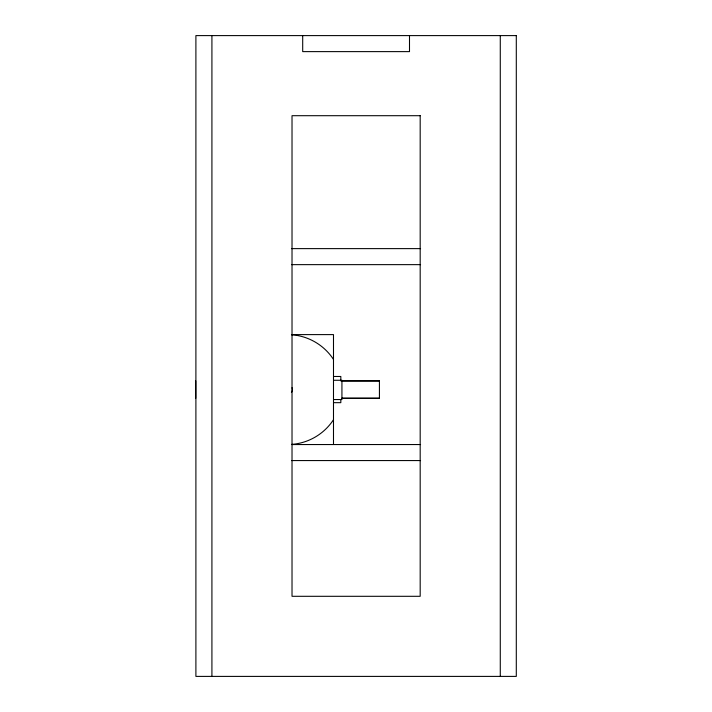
<?xml version="1.0" encoding="UTF-8"?>
<svg xmlns="http://www.w3.org/2000/svg" width="712" height="712" viewBox="0 0 712 712"><rect width="100%" height="100%" fill="white"/><g stroke="black" fill="none" stroke-linecap="round" stroke-linejoin="round"><path stroke-width="1.07" d="M291.626 248.622L420.57 248.622M291.626 264.642L420.57 264.642M291.439 334.604L333.492 334.604L333.492 444.546M333.492 376.479L340.825 376.479L340.825 380.973M333.492 380.27L341.929 380.27L341.929 399.548L333.492 399.548M341.929 380.813L379.425 380.813L379.425 398.337L341.929 398.337M341.929 380.973L379.425 380.973M341.929 398.177L379.425 398.177M333.492 402.672L340.825 402.672L340.825 399.975M292.018 444.546L420.57 444.546M291.626 460.566L420.57 460.566M500.278 35.6L500.278 676.4M409.498 35.6L409.498 51.62L302.698 51.62L302.698 35.6M211.918 35.6L211.918 676.4M195.702 380.813L195.702 398.337M291.591 334.756A54.904 54.904 0 0 1 333.492 359.427M333.492 419.724A54.904 54.904 0 0 1 291.591 444.395M292.027 387.702A4.842 4.842 0 0 1 291.422 392.499M516.298 35.6L195.898 35.6L195.898 676.4L516.298 676.4L516.298 35.6M420.178 115.7L292.018 115.7L292.018 596.3L420.178 596.3L420.178 115.7"/></g></svg>
